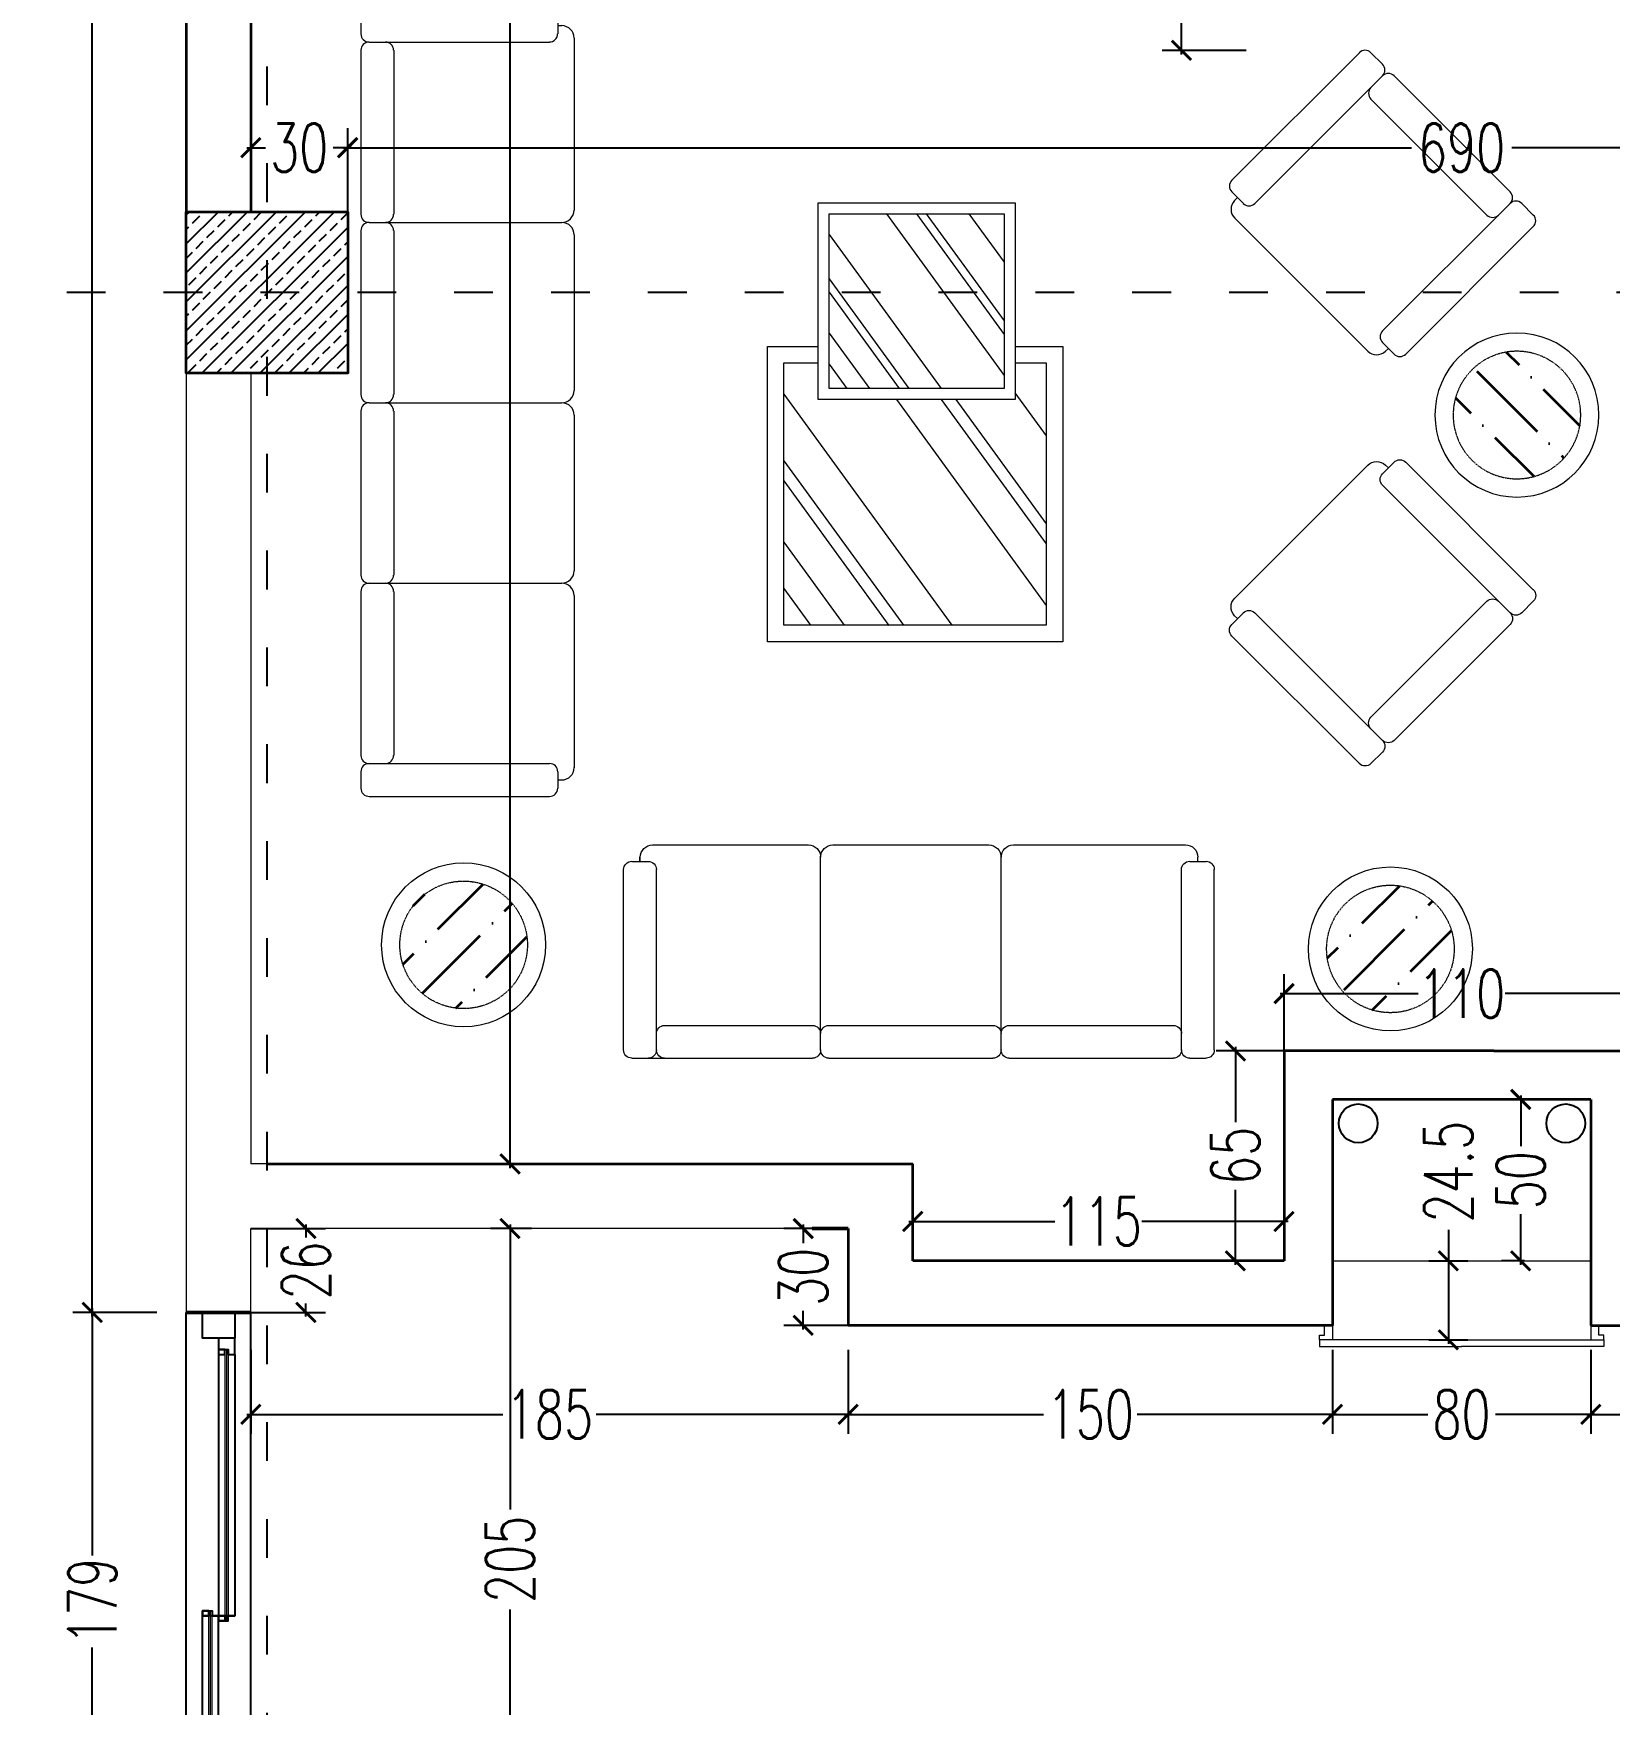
# Model space of a CAD drawing. Header units: centimetres. Extents: x -3207095 to 15275363, y -32656 to 4798027.
# Drawn here: x 690170 to 690658, y 4438776 to 4439294 of the extents above; entities that cross this region are included whole.
import ezdxf

# ---------------------------------------------------------------- set-up
doc = ezdxf.new("R2010")
doc.units = ezdxf.units.CM
for name, pattern in [('ACAD_ISO03W100', [30, 12, -18]), ('DUZ', [500, 500]), ('GESTRICHELT', [0.75, 0.5, -0.25])]:
    doc.linetypes.add(name, pattern=pattern)
doc.layers.get('0').update_dxf_attribs({"color": 1, "linetype": 'DUZ'})
for name, color, linetype in [('AGAC', 116, 'Continuous'), ('DIM', 1, 'DUZ'), ('KOLTAR_F', 145, 'Continuous'), ('PEN', 161, 'Continuous'), ('TESİSAT', 57, 'Continuous')]:
    doc.layers.add(name, color=color, linetype=linetype)
for name, color, linetype, lineweight in [('cam', 143, 'Continuous', 20), ('DUV', 220, 'Continuous', 50), ('DUVAR', 7, 'Continuous', 35), ('Fix & Furniture', 144, 'Continuous', 13), ('Fix. Furniture', 144, 'Continuous', 9), ('gor25', 142, 'Continuous', 25), ('iç duvar', 7, 'Continuous', 50), ('KAPEN', 151, 'Continuous', 9), ('KOLON_F', 3, 'Continuous', 35), ('Wall', 7, 'Continuous', 35)]:
    doc.layers.add(name, color=color, linetype=linetype, lineweight=lineweight)
doc.styles.add('DIM', font='ROMANSTW.SHX', dxfattribs={"width": 0.7})
doc.dimstyles.new('1_100', dxfattribs={"dimtxt": 15, "dimasz": 6, "dimexe": 6, "dimexo": 0, "dimgap": 2, "dimtad": 0, "dimdec": 1, "dimzin": 11, "dimdsep": 46, "dimtxsty": 'DIM', "dimblk": 'ARCHTICK', "dimcen": 3, "dimdle": 1.25, "dimclrt": 2, "dimadec": 0, "dimazin": 0, "dimtfac": 1.25, "dimtdec": 1, "dimtix": 1, "dimtofl": 0, "dimtmove": 1, "dimatfit": 3, "dimldrblk": 'ARCHTICK', "dimfxl": 20, "dimfxlon": 1, "dimtolj": 1, "dimtzin": 0, "dimarcsym": 0})

# ---------------------------------------------------------------- blocks, each defined once
blk = doc.blocks.new('_ArchTick')
at = {"color": 0, "linetype": 'ByBlock', "const_width": 0.15}
blk.add_lwpolyline([(-0.5, -0.5), (0.5, 0.5)], dxfattribs=at)
blk = doc.blocks.new('*D4825')
at = {"layer": 'Defpoints', "color": 0, "linetype": 'Continuous', "lineweight": 5, "transparency": 16777216}
for p in [(690216.93, 4439758.74), (690187.82, 4438897.76), (690216.93, 4438897.76)]:
    blk.add_point(p, dxfattribs=at)
at = {"layer": 'DIM', "color": 0, "linetype": 'Continuous', "lineweight": -2, "transparency": 16777216}
for p, q in [((690207.82, 4439758.74), (690181.82, 4439758.74)), ((690187.82, 4439759.99), (690187.82, 4439341.5)), ((690187.82, 4438896.51), (690187.82, 4439315)), ((690207.82, 4438897.76), (690181.82, 4438897.76))]:
    blk.add_line(p, q, dxfattribs=at)
at = {"layer": 'DIM', "color": 0, "linetype": 'Continuous', "lineweight": -2, "transparency": 16777216, "xscale": 6, "yscale": 6, "zscale": 6}
for p, rotation in [((690187.82, 4439758.74), 90), ((690187.82, 4438897.76), 270)]:
    blk.add_blockref('_ArchTick', p, dxfattribs=dict(at, rotation=rotation))
at = {"layer": 'DIM', "color": 2, "linetype": 'Continuous', "lineweight": 5, "transparency": 16777216, "insert": (690187.82, 4439328.25), "char_height": 15, "attachment_point": 5, "rotation": 90, "style": 'DIM'}
blk.add_mtext('\\A1;861', dxfattribs=at)
blk = doc.blocks.new('*D4826')
at = {"layer": 'Defpoints', "color": 0, "linetype": 'Continuous', "lineweight": 5, "transparency": 16777216}
for p in [(690216.93, 4438897.76), (690187.82, 4438718.74), (690216.93, 4438718.74)]:
    blk.add_point(p, dxfattribs=at)
at = {"layer": 'DIM', "color": 0, "linetype": 'Continuous', "lineweight": -2, "transparency": 16777216}
for p, q in [((690207.82, 4438897.76), (690181.82, 4438897.76)), ((690187.82, 4438899.01), (690187.82, 4438822.5)), ((690187.82, 4438717.49), (690187.82, 4438794)), ((690207.82, 4438718.74), (690181.82, 4438718.74))]:
    blk.add_line(p, q, dxfattribs=at)
at = {"layer": 'DIM', "color": 0, "linetype": 'Continuous', "lineweight": -2, "transparency": 16777216, "xscale": 6, "yscale": 6, "zscale": 6}
for p, rotation in [((690187.82, 4438897.76), 90), ((690187.82, 4438718.74), 270)]:
    blk.add_blockref('_ArchTick', p, dxfattribs=dict(at, rotation=rotation))
at = {"layer": 'DIM', "color": 2, "linetype": 'Continuous', "lineweight": 5, "transparency": 16777216, "insert": (690187.82, 4438808.25), "char_height": 15, "attachment_point": 5, "rotation": 90, "style": 'DIM'}
blk.add_mtext('\\A1;179', dxfattribs=at)
blk = doc.blocks.new('*D4845')
at = {"layer": 'Defpoints', "color": 0, "linetype": 'Continuous', "lineweight": 5, "transparency": 16777216}
for p in [(690158.36, 4439758.74), (690181.82, 4439758.74), (690181.82, 4436818.74)]:
    blk.add_point(p, dxfattribs=at)
at = {"layer": 'DIM', "color": 0, "linetype": 'Continuous', "lineweight": -2, "transparency": 16777216}
for p, q in [((690178.36, 4439758.74), (690152.36, 4439758.74)), ((690158.36, 4439759.99), (690158.36, 4438309.24)), ((690158.36, 4436817.49), (690158.36, 4438268.24)), ((690178.36, 4436818.74), (690152.36, 4436818.74))]:
    blk.add_line(p, q, dxfattribs=at)
at = {"layer": 'DIM', "color": 0, "linetype": 'Continuous', "lineweight": -2, "transparency": 16777216, "xscale": 6, "yscale": 6, "zscale": 6}
for p, rotation in [((690158.36, 4439758.74), 90), ((690158.36, 4436818.74), 270)]:
    blk.add_blockref('_ArchTick', p, dxfattribs=dict(at, rotation=rotation))
at = {"layer": 'DIM', "color": 2, "linetype": 'Continuous', "lineweight": 5, "transparency": 16777216, "insert": (690158.36, 4438288.74), "char_height": 15, "attachment_point": 5, "rotation": 90, "style": 'DIM'}
blk.add_mtext('\\A1;2940', dxfattribs=at)
blk = doc.blocks.new('*D5745')
at = {"layer": 'Defpoints', "color": 0, "linetype": 'Continuous', "lineweight": 5, "transparency": 16777216}
for p in [(690336.93, 4439738.74), (690317.21, 4438943.74), (690323.88, 4438943.74)]:
    blk.add_point(p, dxfattribs=at)
at = {"layer": 'DIM', "color": 0, "linetype": 'Continuous', "lineweight": -2, "transparency": 16777216}
for p, q in [((690336.93, 4439738.74), (690311.21, 4439738.74)), ((690317.21, 4439739.99), (690317.21, 4439356.74)), ((690317.21, 4438942.49), (690317.21, 4439325.74)), ((690323.88, 4438943.74), (690311.21, 4438943.74))]:
    blk.add_line(p, q, dxfattribs=at)
at = {"layer": 'DIM', "color": 0, "linetype": 'Continuous', "lineweight": -2, "transparency": 16777216, "xscale": 6, "yscale": 6, "zscale": 6}
for p, rotation in [((690317.21, 4439738.74), 90), ((690317.21, 4438943.74), 270)]:
    blk.add_blockref('_ArchTick', p, dxfattribs=dict(at, rotation=rotation))
at = {"layer": 'DIM', "color": 2, "linetype": 'Continuous', "lineweight": 5, "transparency": 16777216, "insert": (690317.21, 4439341.24), "char_height": 15, "attachment_point": 5, "rotation": 90, "style": 'DIM'}
blk.add_mtext('\\A1;795', dxfattribs=at)
blk = doc.blocks.new('*D5746')
at = {"layer": 'Defpoints', "color": 0, "linetype": 'Continuous', "lineweight": 5, "transparency": 16777216}
for p in [(690323.88, 4438923.74), (690317.21, 4438718.74), (690323.88, 4438718.74)]:
    blk.add_point(p, dxfattribs=at)
at = {"layer": 'DIM', "color": 0, "linetype": 'Continuous', "lineweight": -2, "transparency": 16777216}
for p, q in [((690323.88, 4438923.74), (690311.21, 4438923.74)), ((690317.21, 4438924.99), (690317.21, 4438836.74)), ((690317.21, 4438717.49), (690317.21, 4438805.74)), ((690323.88, 4438718.74), (690311.21, 4438718.74))]:
    blk.add_line(p, q, dxfattribs=at)
at = {"layer": 'DIM', "color": 0, "linetype": 'Continuous', "lineweight": -2, "transparency": 16777216, "xscale": 6, "yscale": 6, "zscale": 6}
for p, rotation in [((690317.21, 4438923.74), 90), ((690317.21, 4438718.74), 270)]:
    blk.add_blockref('_ArchTick', p, dxfattribs=dict(at, rotation=rotation))
at = {"layer": 'DIM', "color": 2, "linetype": 'Continuous', "lineweight": 5, "transparency": 16777216, "insert": (690317.21, 4438821.24), "char_height": 15, "attachment_point": 5, "rotation": 90, "style": 'DIM'}
blk.add_mtext('\\A1;205', dxfattribs=at)
blk = doc.blocks.new('*D5823')
at = {"layer": 'Defpoints', "color": 0, "linetype": 'Continuous', "lineweight": 5, "transparency": 16777216}
for p in [(690236.93, 4438897.76), (690421.93, 4438897.76), (690421.93, 4438866.17)]:
    blk.add_point(p, dxfattribs=at)
at = {"layer": 'DIM', "color": 0, "linetype": 'Continuous', "lineweight": -2, "transparency": 16777216}
for p, q in [((690236.93, 4438886.17), (690236.93, 4438860.17)), ((690421.93, 4438886.17), (690421.93, 4438860.17)), ((690235.68, 4438866.17), (690314.93, 4438866.17)), ((690423.18, 4438866.17), (690343.93, 4438866.17))]:
    blk.add_line(p, q, dxfattribs=at)
at = {"layer": 'DIM', "color": 0, "linetype": 'Continuous', "lineweight": -2, "transparency": 16777216, "xscale": 6, "yscale": 6, "zscale": 6, "rotation": 180}
blk.add_blockref('_ArchTick', (690236.93, 4438866.17), dxfattribs=at)
at = {"layer": 'DIM', "color": 0, "linetype": 'Continuous', "lineweight": -2, "transparency": 16777216, "xscale": 6, "yscale": 6, "zscale": 6}
blk.add_blockref('_ArchTick', (690421.93, 4438866.17), dxfattribs=at)
at = {"layer": 'DIM', "color": 2, "linetype": 'Continuous', "lineweight": 5, "transparency": 16777216, "insert": (690329.43, 4438866.17), "char_height": 15, "attachment_point": 5, "style": 'DIM'}
blk.add_mtext('\\A1;185', dxfattribs=at)
blk = doc.blocks.new('*D5824')
at = {"layer": 'Defpoints', "color": 0, "linetype": 'Continuous', "lineweight": 5, "transparency": 16777216}
for p in [(690421.93, 4438893.74), (690571.93, 4438893.74), (690571.93, 4438866.17)]:
    blk.add_point(p, dxfattribs=at)
at = {"layer": 'DIM', "color": 0, "linetype": 'Continuous', "lineweight": -2, "transparency": 16777216}
for p, q in [((690421.93, 4438886.17), (690421.93, 4438860.17)), ((690571.93, 4438886.17), (690571.93, 4438860.17)), ((690420.68, 4438866.17), (690482.43, 4438866.17)), ((690573.18, 4438866.17), (690511.43, 4438866.17))]:
    blk.add_line(p, q, dxfattribs=at)
at = {"layer": 'DIM', "color": 0, "linetype": 'Continuous', "lineweight": -2, "transparency": 16777216, "xscale": 6, "yscale": 6, "zscale": 6, "rotation": 180}
blk.add_blockref('_ArchTick', (690421.93, 4438866.17), dxfattribs=at)
at = {"layer": 'DIM', "color": 0, "linetype": 'Continuous', "lineweight": -2, "transparency": 16777216, "xscale": 6, "yscale": 6, "zscale": 6}
blk.add_blockref('_ArchTick', (690571.93, 4438866.17), dxfattribs=at)
at = {"layer": 'DIM', "color": 2, "linetype": 'Continuous', "lineweight": 5, "transparency": 16777216, "insert": (690496.93, 4438866.17), "char_height": 15, "attachment_point": 5, "style": 'DIM'}
blk.add_mtext('\\A1;150', dxfattribs=at)
blk = doc.blocks.new('*D5825')
at = {"layer": 'Defpoints', "color": 0, "linetype": 'Continuous', "lineweight": 5, "transparency": 16777216}
for p in [(690571.93, 4438893.74), (690651.93, 4438893.74), (690651.93, 4438866.17)]:
    blk.add_point(p, dxfattribs=at)
at = {"layer": 'DIM', "color": 0, "linetype": 'Continuous', "lineweight": -2, "transparency": 16777216}
for p, q in [((690571.93, 4438886.17), (690571.93, 4438860.17)), ((690651.93, 4438886.17), (690651.93, 4438860.17)), ((690570.68, 4438866.17), (690601.43, 4438866.17)), ((690653.18, 4438866.17), (690622.43, 4438866.17))]:
    blk.add_line(p, q, dxfattribs=at)
at = {"layer": 'DIM', "color": 0, "linetype": 'Continuous', "lineweight": -2, "transparency": 16777216, "xscale": 6, "yscale": 6, "zscale": 6, "rotation": 180}
blk.add_blockref('_ArchTick', (690571.93, 4438866.17), dxfattribs=at)
at = {"layer": 'DIM', "color": 0, "linetype": 'Continuous', "lineweight": -2, "transparency": 16777216, "xscale": 6, "yscale": 6, "zscale": 6}
blk.add_blockref('_ArchTick', (690651.93, 4438866.17), dxfattribs=at)
at = {"layer": 'DIM', "color": 2, "linetype": 'Continuous', "lineweight": 5, "transparency": 16777216, "insert": (690611.93, 4438866.17), "char_height": 15, "attachment_point": 5, "style": 'DIM'}
blk.add_mtext('\\A1;80', dxfattribs=at)
blk = doc.blocks.new('*D5826')
at = {"layer": 'Defpoints', "color": 0, "linetype": 'Continuous', "lineweight": 5, "transparency": 16777216}
for p in [(690651.93, 4438893.74), (690801.93, 4438893.74), (690801.93, 4438866.17)]:
    blk.add_point(p, dxfattribs=at)
at = {"layer": 'DIM', "color": 0, "linetype": 'Continuous', "lineweight": -2, "transparency": 16777216}
for p, q in [((690651.93, 4438886.17), (690651.93, 4438860.17)), ((690801.93, 4438886.17), (690801.93, 4438860.17)), ((690650.68, 4438866.17), (690712.43, 4438866.17)), ((690803.18, 4438866.17), (690741.43, 4438866.17))]:
    blk.add_line(p, q, dxfattribs=at)
at = {"layer": 'DIM', "color": 0, "linetype": 'Continuous', "lineweight": -2, "transparency": 16777216, "xscale": 6, "yscale": 6, "zscale": 6, "rotation": 180}
blk.add_blockref('_ArchTick', (690651.93, 4438866.17), dxfattribs=at)
at = {"layer": 'DIM', "color": 0, "linetype": 'Continuous', "lineweight": -2, "transparency": 16777216, "xscale": 6, "yscale": 6, "zscale": 6}
blk.add_blockref('_ArchTick', (690801.93, 4438866.17), dxfattribs=at)
at = {"layer": 'DIM', "color": 2, "linetype": 'Continuous', "lineweight": 5, "transparency": 16777216, "insert": (690726.93, 4438866.17), "char_height": 15, "attachment_point": 5, "style": 'DIM'}
blk.add_mtext('\\A1;150', dxfattribs=at)
blk = doc.blocks.new('*D4966')
at = {"layer": 'Defpoints', "color": 0, "linetype": 'Continuous', "lineweight": 5, "transparency": 16777216}
for p in [(690631.36, 4438963.74), (690630.23, 4438913.74), (690631.36, 4438913.74)]:
    blk.add_point(p, dxfattribs=at)
at = {"layer": 'DIM', "color": 0, "linetype": 'Continuous', "lineweight": -2, "transparency": 16777216}
for p, q in [((690630.23, 4438964.99), (690630.23, 4438949.24)), ((690631.36, 4438963.74), (690624.23, 4438963.74)), ((690630.23, 4438912.49), (690630.23, 4438928.24)), ((690631.36, 4438913.74), (690624.23, 4438913.74))]:
    blk.add_line(p, q, dxfattribs=at)
at = {"layer": 'DIM', "color": 0, "linetype": 'Continuous', "lineweight": -2, "transparency": 16777216, "xscale": 6, "yscale": 6, "zscale": 6}
for p, rotation in [((690630.23, 4438963.74), 90), ((690630.23, 4438913.74), 270)]:
    blk.add_blockref('_ArchTick', p, dxfattribs=dict(at, rotation=rotation))
at = {"layer": 'DIM', "color": 2, "linetype": 'Continuous', "lineweight": 5, "transparency": 16777216, "insert": (690630.23, 4438938.74), "char_height": 15, "attachment_point": 5, "rotation": 90, "style": 'DIM'}
blk.add_mtext('\\A1;50', dxfattribs=at)
blk = doc.blocks.new('*D4967')
at = {"layer": 'Defpoints', "color": 0, "linetype": 'Continuous', "lineweight": 5, "transparency": 16777216}
for p in [(690601.82, 4438913.74), (690601.82, 4438889.24), (690607.82, 4438889.24)]:
    blk.add_point(p, dxfattribs=at)
at = {"layer": 'DIM', "color": 0, "linetype": 'Continuous', "lineweight": -2, "transparency": 16777216}
for p, q in [((690607.82, 4438923.34), (690607.82, 4438913.74)), ((690601.82, 4438913.74), (690613.82, 4438913.74)), ((690607.82, 4438914.99), (690607.82, 4438887.99)), ((690601.82, 4438889.24), (690613.82, 4438889.24))]:
    blk.add_line(p, q, dxfattribs=at)
at = {"layer": 'DIM', "color": 0, "linetype": 'Continuous', "lineweight": -2, "transparency": 16777216, "xscale": 6, "yscale": 6, "zscale": 6}
for p, rotation in [((690607.82, 4438913.74), 90), ((690607.82, 4438889.24), 270)]:
    blk.add_blockref('_ArchTick', p, dxfattribs=dict(at, rotation=rotation))
at = {"layer": 'DIM', "color": 2, "linetype": 'Continuous', "lineweight": 5, "transparency": 16777216, "insert": (690607.82, 4438941.34), "char_height": 15, "attachment_point": 5, "rotation": 90, "style": 'DIM'}
blk.add_mtext('\\A1;24.5', dxfattribs=at)
blk = doc.blocks.new('*D5848')
at = {"layer": 'Defpoints', "color": 0, "linetype": 'Continuous', "lineweight": 5, "transparency": 16777216}
for p in [(690236.93, 4438923.74), (690236.93, 4438897.76), (690254.01, 4438897.76)]:
    blk.add_point(p, dxfattribs=at)
at = {"layer": 'DIM', "color": 0, "linetype": 'Continuous', "lineweight": -2, "transparency": 16777216}
for p, q in [((690236.93, 4438923.74), (690260.01, 4438923.74)), ((690254.01, 4438924.99), (690254.01, 4438921)), ((690236.93, 4438897.76), (690260.01, 4438897.76)), ((690254.01, 4438896.51), (690254.01, 4438900.5))]:
    blk.add_line(p, q, dxfattribs=at)
at = {"layer": 'DIM', "color": 0, "linetype": 'Continuous', "lineweight": -2, "transparency": 16777216, "xscale": 6, "yscale": 6, "zscale": 6}
for p, rotation in [((690254.01, 4438923.74), 90), ((690254.01, 4438897.76), 270)]:
    blk.add_blockref('_ArchTick', p, dxfattribs=dict(at, rotation=rotation))
at = {"layer": 'DIM', "color": 2, "linetype": 'Continuous', "lineweight": 5, "transparency": 16777216, "insert": (690254.01, 4438910.75), "char_height": 15, "attachment_point": 5, "rotation": 90, "style": 'DIM'}
blk.add_mtext('\\A1;26', dxfattribs=at)
blk = doc.blocks.new('*D5849')
at = {"layer": 'Defpoints', "color": 0, "linetype": 'Continuous', "lineweight": 5, "transparency": 16777216}
for p in [(690421.93, 4438923.74), (690408.01, 4438893.74), (690421.93, 4438893.74)]:
    blk.add_point(p, dxfattribs=at)
at = {"layer": 'DIM', "color": 0, "linetype": 'Continuous', "lineweight": -2, "transparency": 16777216}
for p, q in [((690421.93, 4438923.74), (690402.01, 4438923.74)), ((690408.01, 4438924.99), (690408.01, 4438919.24)), ((690408.01, 4438892.49), (690408.01, 4438898.24)), ((690421.93, 4438893.74), (690402.01, 4438893.74))]:
    blk.add_line(p, q, dxfattribs=at)
at = {"layer": 'DIM', "color": 0, "linetype": 'Continuous', "lineweight": -2, "transparency": 16777216, "xscale": 6, "yscale": 6, "zscale": 6}
for p, rotation in [((690408.01, 4438923.74), 90), ((690408.01, 4438893.74), 270)]:
    blk.add_blockref('_ArchTick', p, dxfattribs=dict(at, rotation=rotation))
at = {"layer": 'DIM', "color": 2, "linetype": 'Continuous', "lineweight": 5, "transparency": 16777216, "insert": (690408.01, 4438908.74), "char_height": 15, "attachment_point": 5, "rotation": 90, "style": 'DIM'}
blk.add_mtext('\\A1;30', dxfattribs=at)
blk = doc.blocks.new('*D5850')
at = {"layer": 'Defpoints', "color": 0, "linetype": 'Continuous', "lineweight": 5, "transparency": 16777216}
for p in [(690541.86, 4438978.74), (690556.93, 4438978.74), (690556.93, 4438913.74)]:
    blk.add_point(p, dxfattribs=at)
at = {"layer": 'DIM', "color": 0, "linetype": 'Continuous', "lineweight": -2, "transparency": 16777216}
for p, q in [((690541.86, 4438979.99), (690541.86, 4438956.74)), ((690556.93, 4438978.74), (690535.86, 4438978.74)), ((690541.86, 4438912.49), (690541.86, 4438935.74)), ((690556.93, 4438913.74), (690535.86, 4438913.74))]:
    blk.add_line(p, q, dxfattribs=at)
at = {"layer": 'DIM', "color": 0, "linetype": 'Continuous', "lineweight": -2, "transparency": 16777216, "xscale": 6, "yscale": 6, "zscale": 6}
for p, rotation in [((690541.86, 4438978.74), 90), ((690541.86, 4438913.74), 270)]:
    blk.add_blockref('_ArchTick', p, dxfattribs=dict(at, rotation=rotation))
at = {"layer": 'DIM', "color": 2, "linetype": 'Continuous', "lineweight": 5, "transparency": 16777216, "insert": (690541.86, 4438946.24), "char_height": 15, "attachment_point": 5, "rotation": 90, "style": 'DIM'}
blk.add_mtext('\\A1;65', dxfattribs=at)
blk = doc.blocks.new('*D5851')
at = {"layer": 'Defpoints', "color": 0, "linetype": 'Continuous', "lineweight": 5, "transparency": 16777216}
for p in [(690556.93, 4438925.94), (690441.93, 4438921.75), (690556.93, 4438921.75)]:
    blk.add_point(p, dxfattribs=at)
at = {"layer": 'DIM', "color": 0, "linetype": 'Continuous', "lineweight": -2, "transparency": 16777216}
for p, q in [((690441.93, 4438921.75), (690441.93, 4438931.94)), ((690556.93, 4438921.75), (690556.93, 4438931.94)), ((690440.68, 4438925.94), (690485.93, 4438925.94)), ((690558.18, 4438925.94), (690512.93, 4438925.94))]:
    blk.add_line(p, q, dxfattribs=at)
at = {"layer": 'DIM', "color": 0, "linetype": 'Continuous', "lineweight": -2, "transparency": 16777216, "xscale": 6, "yscale": 6, "zscale": 6, "rotation": 180}
blk.add_blockref('_ArchTick', (690441.93, 4438925.94), dxfattribs=at)
at = {"layer": 'DIM', "color": 0, "linetype": 'Continuous', "lineweight": -2, "transparency": 16777216, "xscale": 6, "yscale": 6, "zscale": 6}
blk.add_blockref('_ArchTick', (690556.93, 4438925.94), dxfattribs=at)
at = {"layer": 'DIM', "color": 2, "linetype": 'Continuous', "lineweight": 5, "transparency": 16777216, "insert": (690499.43, 4438925.94), "char_height": 15, "attachment_point": 5, "style": 'DIM'}
blk.add_mtext('\\A1;115', dxfattribs=at)
blk = doc.blocks.new('*D5852')
at = {"layer": 'Defpoints', "color": 0, "linetype": 'Continuous', "lineweight": 5, "transparency": 16777216}
for p in [(690666.93, 4438996.52), (690556.93, 4438978.74), (690666.93, 4438978.74)]:
    blk.add_point(p, dxfattribs=at)
at = {"layer": 'DIM', "color": 0, "linetype": 'Continuous', "lineweight": -2, "transparency": 16777216}
for p, q in [((690556.93, 4438978.74), (690556.93, 4439002.52)), ((690666.93, 4438978.74), (690666.93, 4439002.52)), ((690555.68, 4438996.52), (690598.43, 4438996.52)), ((690668.18, 4438996.52), (690625.43, 4438996.52))]:
    blk.add_line(p, q, dxfattribs=at)
at = {"layer": 'DIM', "color": 0, "linetype": 'Continuous', "lineweight": -2, "transparency": 16777216, "xscale": 6, "yscale": 6, "zscale": 6, "rotation": 180}
blk.add_blockref('_ArchTick', (690556.93, 4438996.52), dxfattribs=at)
at = {"layer": 'DIM', "color": 0, "linetype": 'Continuous', "lineweight": -2, "transparency": 16777216, "xscale": 6, "yscale": 6, "zscale": 6}
blk.add_blockref('_ArchTick', (690666.93, 4438996.52), dxfattribs=at)
at = {"layer": 'DIM', "color": 2, "linetype": 'Continuous', "lineweight": 5, "transparency": 16777216, "insert": (690611.93, 4438996.52), "char_height": 15, "attachment_point": 5, "style": 'DIM'}
blk.add_mtext('\\A1;110', dxfattribs=at)
blk = doc.blocks.new('*D5721')
at = {"layer": 'Defpoints', "color": 0, "linetype": 'Continuous', "lineweight": 5, "transparency": 16777216}
for p in [(691166.93, 4439238.74), (0, 4439110.74), (691148.06, 4439110.74)]:
    blk.add_point(p, dxfattribs=at)
at = {"layer": 'DIM', "color": 0, "linetype": 'Continuous', "lineweight": -2, "transparency": 16777216}
for p, q in [((691166.93, 4439238.74), (691142.06, 4439238.74)), ((691148.06, 4439239.99), (691148.06, 4439189.24)), ((691148.06, 4439109.49), (691148.06, 4439160.24)), ((691128.06, 4439110.74), (691154.06, 4439110.74))]:
    blk.add_line(p, q, dxfattribs=at)
at = {"layer": 'DIM', "color": 0, "linetype": 'Continuous', "lineweight": -2, "transparency": 16777216, "xscale": 6, "yscale": 6, "zscale": 6}
for p, rotation in [((691148.06, 4439238.74), 90), ((691148.06, 4439110.74), 270)]:
    blk.add_blockref('_ArchTick', p, dxfattribs=dict(at, rotation=rotation))
at = {"layer": 'DIM', "color": 2, "linetype": 'Continuous', "lineweight": 5, "transparency": 16777216, "insert": (691148.06, 4439174.74), "char_height": 15, "attachment_point": 5, "rotation": 90, "style": 'DIM'}
blk.add_mtext('\\A1;128', dxfattribs=at)
blk = doc.blocks.new('*D5730')
at = {"layer": 'Defpoints', "color": 0, "linetype": 'Continuous', "lineweight": 5, "transparency": 16777216}
for p in [(690266.93, 4439258.57), (690236.93, 4439238.74), (690266.93, 4439238.74)]:
    blk.add_point(p, dxfattribs=at)
at = {"layer": 'DIM', "color": 0, "linetype": 'Continuous', "lineweight": -2, "transparency": 16777216}
for p, q in [((690236.93, 4439238.74), (690236.93, 4439264.57)), ((690266.93, 4439238.74), (690266.93, 4439264.57)), ((690235.68, 4439258.57), (690241.43, 4439258.57)), ((690268.18, 4439258.57), (690262.43, 4439258.57))]:
    blk.add_line(p, q, dxfattribs=at)
at = {"layer": 'DIM', "color": 0, "linetype": 'Continuous', "lineweight": -2, "transparency": 16777216, "xscale": 6, "yscale": 6, "zscale": 6, "rotation": 180}
blk.add_blockref('_ArchTick', (690236.93, 4439258.57), dxfattribs=at)
at = {"layer": 'DIM', "color": 0, "linetype": 'Continuous', "lineweight": -2, "transparency": 16777216, "xscale": 6, "yscale": 6, "zscale": 6}
blk.add_blockref('_ArchTick', (690266.93, 4439258.57), dxfattribs=at)
at = {"layer": 'DIM', "color": 2, "linetype": 'Continuous', "lineweight": 5, "transparency": 16777216, "insert": (690251.93, 4439258.57), "char_height": 15, "attachment_point": 5, "style": 'DIM'}
blk.add_mtext('\\A1;30', dxfattribs=at)
blk = doc.blocks.new('*D5731')
at = {"layer": 'Defpoints', "color": 0, "linetype": 'Continuous', "lineweight": 5, "transparency": 16777216}
for p in [(690956.93, 4439258.57), (690266.93, 4439238.74), (690956.93, 4439238.74)]:
    blk.add_point(p, dxfattribs=at)
at = {"layer": 'DIM', "color": 0, "linetype": 'Continuous', "lineweight": -2, "transparency": 16777216}
for p, q in [((690266.93, 4439238.74), (690266.93, 4439264.57)), ((690956.93, 4439238.74), (690956.93, 4439264.57)), ((690265.68, 4439258.57), (690596.43, 4439258.57)), ((690958.18, 4439258.57), (690627.43, 4439258.57))]:
    blk.add_line(p, q, dxfattribs=at)
at = {"layer": 'DIM', "color": 0, "linetype": 'Continuous', "lineweight": -2, "transparency": 16777216, "xscale": 6, "yscale": 6, "zscale": 6, "rotation": 180}
blk.add_blockref('_ArchTick', (690266.93, 4439258.57), dxfattribs=at)
at = {"layer": 'DIM', "color": 0, "linetype": 'Continuous', "lineweight": -2, "transparency": 16777216, "xscale": 6, "yscale": 6, "zscale": 6}
blk.add_blockref('_ArchTick', (690956.93, 4439258.57), dxfattribs=at)
at = {"layer": 'DIM', "color": 2, "linetype": 'Continuous', "lineweight": 5, "transparency": 16777216, "insert": (690611.93, 4439258.57), "char_height": 15, "attachment_point": 5, "style": 'DIM'}
blk.add_mtext('\\A1;690', dxfattribs=at)
blk = doc.blocks.new('dhsdfhhdfgdjdfghjghjk')
at = {"layer": 'Fix & Furniture', "ltscale": 0.02}
for p, q in [((39350.5, 878.54), (39348.5, 878.54)), ((39372.5, 878.54), (39352.5, 878.54)), ((39394.5, 878.54), (39374.5, 878.54)), ((39416.5, 878.54), (39396.5, 878.54)), ((39438.5, 878.54), (39418.5, 878.54)), ((39442.5, 878.54), (39440.5, 878.54)), ((39347.5, 877.54), (39347.5, 855.54)), ((39351.5, 877.54), (39351.5, 855.54)), ((39373.5, 877.54), (39373.5, 854.04)), ((39395.5, 877.54), (39395.5, 854.04)), ((39417.5, 877.54), (39417.5, 854.04)), ((39439.5, 877.54), (39439.5, 855.54)), ((39443.5, 877.54), (39443.5, 855.54)), ((39372.5, 874.54), (39352.5, 874.54)), ((39394.5, 874.54), (39374.5, 874.54)), ((39416.5, 874.54), (39396.5, 874.54)), ((39438.5, 874.54), (39418.5, 874.54)), ((39350.5, 854.54), (39348.5, 854.54)), ((39349.5, 854.54), (39349.5, 854.04)), ((39442.5, 854.54), (39440.5, 854.54)), ((39441.5, 854.54), (39441.5, 854.04)), ((39372, 852.54), (39351, 852.54)), ((39394, 852.54), (39375, 852.54)), ((39416, 852.54), (39397, 852.54)), ((39439.97, 852.54), (39419, 852.54))]:
    blk.add_line(p, q, dxfattribs=at)
for centre, radius, start, end in [((39348.52, 877.53), 1.02, 90.8455, 180.8455), ((39350.5, 877.54), 1, 359.9318, 90), ((39352.5, 877.54), 1, 90.0681, 180.0681), ((39372.5, 877.54), 1, 359.9319, 89.9319), ((39374.5, 877.54), 1, 90.0681, 180.0681), ((39394.5, 877.54), 1, 359.9319, 89.9319), ((39396.5, 877.54), 1, 90.0681, 180.0681), ((39416.5, 877.54), 1, 359.9319, 89.9319), ((39418.5, 877.54), 1, 90.0681, 180.0681), ((39438.5, 877.54), 1, 359.9319, 89.9319), ((39440.5, 877.54), 1, 90.0681, 180.0681), ((39442.5, 877.54), 1, 359.8458, 89.8458), ((39352.5, 875.55), 1, 179.9319, 269.9319), ((39372.5, 875.55), 1, 270.0681, 0.0681), ((39374.5, 875.55), 1, 179.9319, 269.9319), ((39394.5, 875.55), 1, 270.0681, 0.0681), ((39396.5, 875.55), 1, 179.9319, 269.9319), ((39416.5, 875.55), 1, 270.0681, 0.0681), ((39418.5, 875.55), 1, 179.9319, 269.9319), ((39438.5, 875.55), 1, 270.0681, 0.0681), ((39348.51, 855.55), 1.01, 179.5407, 269.5407), ((39351.01, 854.05), 1.51, 180.27, 270.27), ((39350.5, 855.55), 1.01, 269.6742, 359.6742), ((39372, 854.05), 1.5, 269.8574, 359.8574), ((39375, 854.05), 1.5, 180.0365, 270.0365), ((39394, 854.04), 1.5, 269.9885, 359.9885), ((39397, 854.05), 1.5, 180.048, 270.048), ((39415.99, 854.06), 1.51, 269.4397, 359.4397), ((39419, 854.05), 1.5, 180.048, 270.048), ((39440.51, 855.55), 1, 179.8254, 269.8254), ((39439.99, 854.06), 1.51, 269.4397, 359.4397), ((39442.5, 855.55), 1.01, 269.5727, 359.5727)]:
    blk.add_arc(centre, radius, start, end, dxfattribs=at)
blk = doc.blocks.new('dfhsdfjsdfgjfgj')
at = {"layer": 'Fix & Furniture', "ltscale": 0.02}
for p, q in [((63620.72, 5320.18), (63642.72, 5320.18)), ((63619.72, 5317.18), (63619.72, 5319.18)), ((63643.72, 5317.18), (63643.72, 5319.18)), ((63643.72, 5318.18), (63644.22, 5318.18)), ((63620.72, 5316.18), (63642.72, 5316.18)), ((63645.72, 5295.68), (63645.72, 5316.68)), ((63619.72, 5295.18), (63619.72, 5315.18)), ((63623.72, 5295.18), (63623.72, 5315.18)), ((63619.72, 5273.18), (63619.72, 5293.18)), ((63620.72, 5294.18), (63644.22, 5294.18)), ((63623.72, 5273.18), (63623.72, 5293.18)), ((63645.72, 5273.68), (63645.72, 5292.68)), ((63619.72, 5251.18), (63619.72, 5271.18)), ((63620.72, 5272.18), (63644.22, 5272.18)), ((63623.72, 5253.15), (63623.72, 5271.18)), ((63645.72, 5251.68), (63645.72, 5270.68)), ((63619.72, 5249.15), (63619.72, 5251.15)), ((63620.72, 5252.15), (63642.72, 5252.15)), ((63643.72, 5249.15), (63643.72, 5251.15)), ((63643.72, 5250.18), (63644.22, 5250.18)), ((63643.72, 5250.15), (63644.22, 5250.15)), ((63620.72, 5248.15), (63642.72, 5248.15))]:
    blk.add_line(p, q, dxfattribs=at)
for centre, radius, start, end in [((63620.74, 5319.16), 1.02, 89.1545, 179.1545), ((63642.72, 5319.17), 1.01, 0.4593, 90.4593), ((63644.22, 5316.67), 1.51, 359.73, 89.73), ((63620.72, 5317.18), 1, 180, 270.0682), ((63620.72, 5315.18), 1, 89.9319, 179.9319), ((63622.72, 5315.18), 1, 0.0681, 90.0681), ((63642.72, 5317.18), 1.01, 270.3258, 0.3258), ((63620.72, 5295.18), 1, 180.0681, 270.0681), ((63622.72, 5295.18), 1, 269.9319, 359.9319), ((63644.22, 5295.68), 1.5, 270.1426, 0.1426), ((63620.72, 5293.18), 1, 89.9319, 179.9319), ((63622.72, 5293.18), 1, 0.0681, 90.0681), ((63644.22, 5292.68), 1.5, 359.9635, 89.9635), ((63620.72, 5273.18), 1, 180.0681, 270.0681), ((63622.72, 5273.18), 1, 269.9319, 359.9319), ((63644.22, 5273.68), 1.5, 270.0115, 0.0115), ((63620.72, 5271.18), 1, 89.9319, 179.9319), ((63622.72, 5271.18), 1, 0.0681, 90.0681), ((63644.22, 5270.68), 1.5, 359.952, 89.952), ((63620.72, 5253.15), 1, 180.0681, 270.0681), ((63622.72, 5253.15), 1, 269.9319, 359.9319), ((63620.72, 5251.15), 1, 89.9319, 179.9319), ((63620.72, 5251.18), 1, 180.0681, 180.9159), ((63642.72, 5251.15), 1, 0.1746, 90.1746), ((63644.21, 5251.69), 1.51, 270.5603, 0.5603), ((63620.73, 5249.15), 1, 180.1542, 270.1542), ((63642.72, 5249.16), 1.01, 270.4273, 0.4273)]:
    blk.add_arc(centre, radius, start, end, dxfattribs=at)
blk = doc.blocks.new('dfhgdfhfgjjghj')
at = {"layer": 'Fix & Furniture', "ltscale": 0.02}
for p, q in [((39396.87, 828.4), (39396.87, 806.4)), ((39399.87, 829.4), (39397.87, 829.4)), ((39400.87, 828.4), (39400.87, 806.4)), ((39421.87, 829.4), (39401.87, 829.4)), ((39422.87, 828.4), (39422.87, 806.4)), ((39425.87, 829.4), (39423.87, 829.4)), ((39426.87, 828.4), (39426.87, 806.4)), ((39421.87, 825.4), (39401.87, 825.4)), ((39399.87, 805.4), (39397.87, 805.4)), ((39398.87, 805.4), (39398.87, 804.9)), ((39425.87, 805.4), (39423.87, 805.4)), ((39424.87, 805.4), (39424.87, 804.9)), ((39423.34, 803.4), (39400.37, 803.4))]:
    blk.add_line(p, q, dxfattribs=at)
for centre, radius, start, end in [((39397.88, 828.38), 1.02, 90.8455, 180.8455), ((39399.87, 828.4), 1, 359.9318, 90), ((39401.87, 828.4), 1, 90.0681, 180.0681), ((39421.87, 828.4), 1, 359.9319, 89.9319), ((39423.87, 828.4), 1, 90.0681, 180.0681), ((39425.87, 828.4), 1, 359.8458, 89.8458), ((39401.87, 826.4), 1, 179.9319, 269.9319), ((39421.87, 826.4), 1, 270.0681, 0.0681), ((39397.88, 806.41), 1.01, 179.5407, 269.5407), ((39399.86, 806.4), 1.01, 269.6742, 359.6742), ((39423.87, 806.4), 1, 179.8254, 269.8254), ((39425.86, 806.41), 1.01, 269.5727, 359.5727), ((39400.38, 804.9), 1.51, 180.27, 270.27), ((39423.35, 804.91), 1.51, 269.4397, 359.4397)]:
    blk.add_arc(centre, radius, start, end, dxfattribs=at)
blk = doc.blocks.new('hfjdfjdkhkk')
at = {"layer": 'Fix & Furniture', "ltscale": 0.02}
for p, q in [((39445.94, 1061.12), (39445.94, 1097.12)), ((39445.94, 1097.12), (39481.94, 1097.12)), ((39447.94, 1063.12), (39447.94, 1095.12)), ((39447.94, 1095.12), (39479.94, 1095.12)), ((39479.94, 1095.12), (39479.94, 1063.12)), ((39481.94, 1097.12), (39481.94, 1061.12)), ((39481.94, 1061.12), (39445.94, 1061.12)), ((39479.94, 1063.12), (39447.94, 1063.12))]:
    blk.add_line(p, q, dxfattribs=at)
at = {"layer": 'Fix & Furniture'}
for p, q in [((39479.94, 1066.94), (39459.47, 1095.12)), ((39479.94, 1075.04), (39465.35, 1095.12)), ((39479.94, 1077.48), (39467.13, 1095.13)), ((39479.94, 1084.98), (39472.58, 1095.12)), ((39479.94, 1090.63), (39476.68, 1095.12)), ((39469.43, 1063.12), (39447.94, 1092.7)), ((39463.98, 1063.12), (39447.94, 1085.2)), ((39462.2, 1063.12), (39447.94, 1082.75)), ((39454.4, 1063.12), (39447.94, 1072.01))]:
    blk.add_line(p, q, dxfattribs=at)
blk = doc.blocks.new('FGDFJFGJFGJD')
at = {"layer": 'Fix & Furniture', "ltscale": 0.02}
for p, q in [((686559.82, 4460826.04), (686559.82, 4460790.04)), ((686595.82, 4460826.04), (686559.82, 4460826.04)), ((686595.82, 4460790.04), (686595.82, 4460826.04)), ((686561.82, 4460824.04), (686561.82, 4460792.04)), ((686593.82, 4460824.04), (686561.82, 4460824.04)), ((686593.82, 4460792.04), (686593.82, 4460824.04)), ((686561.82, 4460792.04), (686566, 4460792.04)), ((686590, 4460792.04), (686593.82, 4460792.04)), ((686559.82, 4460790.04), (686566, 4460790.04)), ((686590, 4460790.04), (686595.82, 4460790.04))]:
    blk.add_line(p, q, dxfattribs=at)
at = {"layer": 'Fix & Furniture'}
for p, q in [((686561.82, 4460806.41), (686574.63, 4460824.05)), ((686561.82, 4460795.86), (686582.29, 4460824.04)), ((686561.82, 4460813.91), (686569.18, 4460824.04)), ((686561.82, 4460803.96), (686576.4, 4460824.04)), ((686561.82, 4460819.55), (686565.08, 4460824.04)), ((686575.57, 4460796.51), (686593.82, 4460821.62)), ((686581.02, 4460796.51), (686593.82, 4460814.12)), ((686582.79, 4460796.51), (686593.82, 4460811.68)), ((686590, 4460795.68), (686593.82, 4460800.93))]:
    blk.add_line(p, q, dxfattribs=at)
at = {"layer": 'Wall', "xscale": -0.6666666666666666, "yscale": 0.6666666666666666, "zscale": 0.6666666666666666}
blk.add_blockref('hfjdfjdkhkk', (712887.3, 4460065.09), dxfattribs=at)
blk = doc.blocks.new('fhdfghfgh')
at = {"layer": 'Fix. Furniture', "ltscale": 0.02}
blk.add_circle((7534.74, -570.99), 9, dxfattribs=at)
at = {"layer": 'Fix. Furniture', "linetype": 'GESTRICHELT', "ltscale": 0.02}
blk.add_circle((7534.74, -570.99), 7, dxfattribs=at)
blk = doc.blocks.new('xchh')
at = {"layer": 'Wall', "ltscale": 0.02}
h = blk.add_hatch(dxfattribs=at)
h.set_pattern_fill('ANSI36', color=9, scale=33.333333, angle=180)
h.set_pattern_definition([(225, (67590.6048, 2844.793), (-2.2097087, -8.1022652), [10.4166667, -2.0833333, 0, -2.0833333])])
h.paths.add_polyline_path([(39562.87, 125.07, 1), (39547.31, 125.07, 1)])
at = {"layer": 'Wall', "xscale": 1.111111111111111, "yscale": 1.111111111111111, "zscale": 1.111111111111111, "rotation": 180}
blk.add_blockref('fhdfghfgh', (47927.02, -509.36), dxfattribs=at)
blk = doc.blocks.new('*D5977')
at = {"layer": 'Defpoints', "color": 0, "linetype": 'Continuous', "lineweight": 5, "transparency": 16777216}
for p in [(690582, 4439403.86), (690525.17, 4439288.72), (690582, 4439288.72)]:
    blk.add_point(p, dxfattribs=at)
at = {"layer": 'DIM', "color": 0, "linetype": 'Continuous', "lineweight": -2, "transparency": 16777216}
for p, q in [((690525.17, 4439405.11), (690525.17, 4439365.04)), ((690545.17, 4439403.86), (690519.17, 4439403.86)), ((690525.17, 4439287.47), (690525.17, 4439327.54)), ((690545.17, 4439288.72), (690519.17, 4439288.72))]:
    blk.add_line(p, q, dxfattribs=at)
at = {"layer": 'DIM', "color": 0, "linetype": 'Continuous', "lineweight": -2, "transparency": 16777216, "xscale": 6, "yscale": 6, "zscale": 6}
for p, rotation in [((690525.17, 4439403.86), 90), ((690525.17, 4439288.72), 270)]:
    blk.add_blockref('_ArchTick', p, dxfattribs=dict(at, rotation=rotation))
at = {"layer": 'DIM', "color": 2, "linetype": 'Continuous', "lineweight": 5, "transparency": 16777216, "insert": (690525.17, 4439346.29), "char_height": 15, "attachment_point": 5, "rotation": 90, "style": 'DIM'}
blk.add_mtext('\\A1;115.1', dxfattribs=at)

msp = doc.modelspace()

# ---------------------------------------------------------------- hatches: boundary and pattern name
at = {"layer": 'KOLTAR_F'}
h = msp.add_hatch(dxfattribs=at)
h.set_pattern_fill('ANSI33', color=256, style=0)
h.set_pattern_definition([(45, (29633.453, -65173.7247), (-4.4901280605, 4.4901280605), []), (45, (29637.943, -65173.7247), (-4.4901280605, 4.4901280605), [3.175, -1.5875])])
h.paths.add_polyline_path([(690216.93, 4439238.74), (690266.93, 4439238.74), (690266.93, 4439188.74), (690216.93, 4439188.74)])

# ---------------------------------------------------------------- linework, layer by layer
at = {"color": 232, "linetype": 'ACAD_ISO03W100'}
for p, q in [((690241.93, 4439853.74), (690241.93, 4436723.74)), ((694061.93, 4439213.74), (690121.93, 4439213.74))]:
    msp.add_line(p, q, dxfattribs=at)
at = {"layer": 'AGAC'}
for p, q in [((690216.93, 4438718.74), (690216.93, 4438897.76)), ((690236.93, 4438717.76), (690236.93, 4438897.76))]:
    msp.add_line(p, q, dxfattribs=at)
at = {"layer": 'cam'}
for p, q in [((690228.93, 4438886.26), (690228.93, 4438802.26)), ((690229.43, 4438886.26), (690229.43, 4438802.26)), ((690229.93, 4438886.26), (690229.93, 4438802.26)), ((690223.93, 4438729.26), (690223.93, 4438805.26)), ((690224.43, 4438729.26), (690224.43, 4438805.26)), ((690224.93, 4438729.26), (690224.93, 4438805.26))]:
    msp.add_line(p, q, dxfattribs=at)
at = {"layer": 'DUV'}
for p, q in [((690410.82, 4438923.74), (690421.93, 4438923.74)), ((690216.93, 4438897.76), (690236.93, 4438897.76)), ((690216.93, 4438897.76), (690236.93, 4438897.76))]:
    msp.add_line(p, q, dxfattribs=at)
at = {"layer": 'DUVAR'}
for p, q in [((690216.93, 4439708.74), (690216.93, 4439238.74)), ((690236.93, 4439708.74), (690236.93, 4439238.74)), ((690621.93, 4438978.74), (690556.93, 4438978.74)), ((690556.93, 4438978.74), (690556.93, 4438913.74)), ((690621.93, 4438978.74), (690666.93, 4438978.74)), ((690651.93, 4438963.74), (690571.93, 4438963.74)), ((690571.93, 4438963.74), (690571.93, 4438893.74)), ((690651.93, 4438963.74), (690651.93, 4438893.74)), ((690241.93, 4438943.74), (690441.93, 4438943.74)), ((690441.93, 4438913.74), (690441.93, 4438943.74)), ((690421.93, 4438923.74), (690410.82, 4438923.74)), ((690421.93, 4438923.74), (690421.93, 4438893.74)), ((690556.93, 4438913.74), (690441.93, 4438913.74)), ((690216.93, 4438897.76), (690236.93, 4438897.76)), ((690216.93, 4438897.76), (690236.93, 4438897.76)), ((690571.93, 4438893.74), (690421.93, 4438893.74)), ((690651.93, 4438893.74), (690801.93, 4438893.74))]:
    msp.add_line(p, q, dxfattribs=at)
at = {"layer": 'gor25'}
for p, q in [((690226.93, 4438884.76), (690226.93, 4438803.76)), ((690231.93, 4438884.76), (690231.93, 4438803.76)), ((690221.93, 4438730.76), (690221.93, 4438803.76)), ((690226.93, 4438730.76), (690226.93, 4438803.76))]:
    msp.add_line(p, q, dxfattribs=at)
at = {"layer": 'iç duvar', "color": 7, "lineweight": 18}
for p, q in [((690216.93, 4439188.74), (690216.93, 4438897.76)), ((690236.93, 4439188.74), (690236.93, 4438943.74)), ((690410.82, 4438943.74), (690236.93, 4438943.74)), ((690410.82, 4438923.74), (690236.93, 4438923.74)), ((690236.93, 4438897.76), (690236.93, 4438923.74))]:
    msp.add_line(p, q, dxfattribs=at)
at = {"layer": 'KAPEN'}
msp.add_line((690571.93, 4438913.74), (690651.93, 4438913.74), dxfattribs=at)
for points in [[(690571.93, 4438889.24), (690567.93, 4438889.24), (690567.93, 4438890.74), (690569.43, 4438890.74), (690569.43, 4438893.74), (690571.93, 4438893.74), (690571.93, 4438889.24)], [(690651.93, 4438889.24), (690655.93, 4438889.24), (690655.93, 4438890.74), (690654.43, 4438890.74), (690654.43, 4438893.74), (690651.93, 4438893.74), (690651.93, 4438889.24)], [(690651.93, 4438889.24), (690655.93, 4438889.24), (690655.93, 4438890.74), (690654.43, 4438890.74), (690654.43, 4438893.74), (690651.93, 4438893.74), (690651.93, 4438889.24)]]:
    msp.add_lwpolyline(points, close=True, dxfattribs=at)
for points in [[(690611.93, 4438889.24), (690567.93, 4438889.24), (690567.93, 4438887.24), (690611.93, 4438887.24)], [(690611.93, 4438889.24), (690655.93, 4438889.24), (690655.93, 4438887.24), (690611.93, 4438887.24)]]:
    msp.add_lwpolyline(points, dxfattribs=at)
at = {"layer": 'KOLON_F'}
msp.add_lwpolyline([(690216.93, 4439238.74), (690266.93, 4439238.74), (690266.93, 4439188.74), (690216.93, 4439188.74)], close=True, dxfattribs=at)
at = {"layer": 'PEN'}
for points in [[(690231.93, 4438889.76), (690231.93, 4438889.76), (690221.93, 4438889.76), (690221.93, 4438897.76), (690221.93, 4438897.76), (690231.93, 4438897.76), (690231.93, 4438897.76), (690231.93, 4438897.76), (690231.93, 4438889.76)], [(690231.93, 4438889.76), (690231.93, 4438889.76), (690221.93, 4438889.76), (690221.93, 4438897.76), (690221.93, 4438897.76), (690231.93, 4438897.76), (690231.93, 4438897.76), (690231.93, 4438897.76), (690231.93, 4438889.76)], [(690231.93, 4438889.76), (690231.93, 4438889.76), (690226.93, 4438889.76), (690226.93, 4438886.26), (690228.93, 4438886.26), (690229.93, 4438886.26), (690229.93, 4438884.76), (690231.93, 4438884.76), (690231.93, 4438889.76)], [(690231.93, 4438889.76), (690231.93, 4438889.76), (690226.93, 4438889.76), (690226.93, 4438886.26), (690228.93, 4438886.26), (690229.93, 4438886.26), (690229.93, 4438884.76), (690231.93, 4438884.76), (690231.93, 4438889.76)], [(690226.93, 4438886.26), (690226.93, 4438884.76), (690228.93, 4438884.76), (690228.93, 4438886.26)], [(690226.93, 4438886.26), (690226.93, 4438884.76), (690228.93, 4438884.76), (690228.93, 4438886.26)], [(690226.93, 4438803.76), (690226.93, 4438803.76), (690221.93, 4438803.76), (690221.93, 4438805.26), (690223.93, 4438805.26), (690224.93, 4438805.26), (690224.93, 4438803.76), (690226.93, 4438803.76), (690226.93, 4438803.76)], [(690221.93, 4438805.26), (690221.93, 4438803.76), (690223.93, 4438803.76), (690223.93, 4438805.26)], [(690226.93, 4438802.26), (690226.93, 4438803.76), (690228.93, 4438803.76), (690228.93, 4438802.26)], [(690231.93, 4438803.76), (690231.93, 4438803.76), (690226.93, 4438803.76), (690226.93, 4438802.26), (690228.93, 4438802.26), (690229.93, 4438802.26), (690229.93, 4438803.76), (690231.93, 4438803.76), (690231.93, 4438803.76)]]:
    msp.add_lwpolyline(points, close=True, dxfattribs=at)
at = {"layer": 'TESİSAT', "color": 8}
for centre in [(690579.9, 4438956.32), (690644.17, 4438956.32)]:
    msp.add_circle(centre, 6, dxfattribs=at)

# ---------------------------------------------------------------- block references
at = {"layer": 'iç duvar', "linetype": 'Continuous', "lineweight": 5, "xscale": -2.540005080331274, "yscale": 2.540005080331274, "zscale": 2.540005080331274, "rotation": 180}
msp.add_blockref('FGDFJFGJFGJD', (-1053468.5, 15769626.33), dxfattribs=at)
at = {"layer": 'Wall', "yscale": 2.540005080331274, "zscale": 2.540005080331274}
for name, p, xscale, rotation in [('dhsdfhhdfgdjdfghjghjk', (692502.52, 4339114.76), 2.540005080331274, 90.00000000000001), ('dfhgdfhfgjjghj', (618333.46, 4508559.08), 2.540005080331274, 315), ('dfhgdfhfgjjghj', (618333.46, 4369796.68), -2.540005080331274, 225), ('dfhsdfjsdfgjfgj', (677022.05, 4277382.1), -2.540005080331274, 270), ('xchh', (790772.96, 4439329.31), 2.540005080331274, 180), ('xchh', (791059.99, 4439328.04), 2.540005080331274, 180)]:
    msp.add_blockref(name, p, dxfattribs=dict(at, xscale=xscale, rotation=rotation))
at = {"layer": 'Wall', "xscale": -2.540005080331274, "yscale": 2.540005080331274, "zscale": 2.540005080331274}
msp.add_blockref('xchh', (791099.18, 4438858.06), dxfattribs=at)

# ---------------------------------------------------------------- dimensions: what is measured, and where the dimension line sits
at = {"layer": 'DIM', "linetype": 'Continuous', "lineweight": 5}
for base, p1, p2, picture, middle in [((690158.36, 4439758.74), (690181.82, 4436818.74), (690181.82, 4439758.74), '*D4845', (690158.36, 4438288.74)), ((690187.82, 4438897.76), (690216.93, 4439758.74), (690216.93, 4438897.76), '*D4825', (690187.82, 4439328.25)), ((690317.21, 4438943.74), (690336.93, 4439738.74), (690323.88, 4438943.74), '*D5745', (690317.21, 4439341.24)), ((691148.06, 4439110.74), (691166.93, 4439238.74), (0, 4439110.74), '*D5721', (691148.06, 4439174.74)), ((690541.86, 4438978.74), (690556.93, 4438913.74), (690556.93, 4438978.74), '*D5850', (690541.86, 4438946.24)), ((690630.23, 4438913.74), (690631.36, 4438963.74), (690631.36, 4438913.74), '*D4966', (690630.23, 4438938.74)), ((690254.01, 4438897.76), (690236.93, 4438923.74), (690236.93, 4438897.76), '*D5848', (690254.01, 4438910.75)), ((690317.21, 4438718.74), (690323.88, 4438923.74), (690323.88, 4438718.74), '*D5746', (690317.21, 4438821.24)), ((690408.01, 4438893.74), (690421.93, 4438923.74), (690421.93, 4438893.74), '*D5849', (690408.01, 4438908.74)), ((690187.82, 4438718.74), (690216.93, 4438897.76), (690216.93, 4438718.74), '*D4826', (690187.82, 4438808.25))]:
    dim = msp.add_linear_dim(base=base, p1=p1, p2=p2, angle=90, dimstyle='1_100', dxfattribs=at)
    dim.commit()
    dim.dimension.update_dxf_attribs({"geometry": picture, "text_midpoint": middle})
dim = msp.add_aligned_dim(p1=(690582, 4439403.86), p2=(690582, 4439288.72), distance=-56.83, dimstyle='1_100', dxfattribs=at)
dim.commit()
dim.dimension.update_dxf_attribs({"geometry": '*D5977', "text_midpoint": (690525.17, 4439346.29)})
for base, p1, p2, picture, middle in [((690266.93, 4439258.57), (690236.93, 4439238.74), (690266.93, 4439238.74), '*D5730', (690251.93, 4439258.57)), ((690956.93, 4439258.57), (690266.93, 4439238.74), (690956.93, 4439238.74), '*D5731', (690611.93, 4439258.57)), ((690666.93, 4438996.52), (690556.93, 4438978.74), (690666.93, 4438978.74), '*D5852', (690611.93, 4438996.52)), ((690556.93, 4438925.94), (690441.93, 4438921.75), (690556.93, 4438921.75), '*D5851', (690499.43, 4438925.94)), ((690421.93, 4438866.17), (690236.93, 4438897.76), (690421.93, 4438897.76), '*D5823', (690329.43, 4438866.17)), ((690571.93, 4438866.17), (690421.93, 4438893.74), (690571.93, 4438893.74), '*D5824', (690496.93, 4438866.17)), ((690651.93, 4438866.17), (690571.93, 4438893.74), (690651.93, 4438893.74), '*D5825', (690611.93, 4438866.17)), ((690801.93, 4438866.17), (690651.93, 4438893.74), (690801.93, 4438893.74), '*D5826', (690726.93, 4438866.17))]:
    dim = msp.add_linear_dim(base=base, p1=p1, p2=p2, dimstyle='1_100', dxfattribs=at)
    dim.commit()
    dim.dimension.update_dxf_attribs({"geometry": picture, "text_midpoint": middle})
dim = msp.add_linear_dim(base=(690607.82, 4438889.24), p1=(690601.82, 4438913.74), p2=(690601.82, 4438889.24), angle=90, dimstyle='1_100', dxfattribs=at)
dim.commit()
dim.dimension.update_dxf_attribs({"geometry": '*D4967', "text_midpoint": (690607.82, 4438941.34), "dimtype": 160})

doc.saveas('drawing.dxf')
